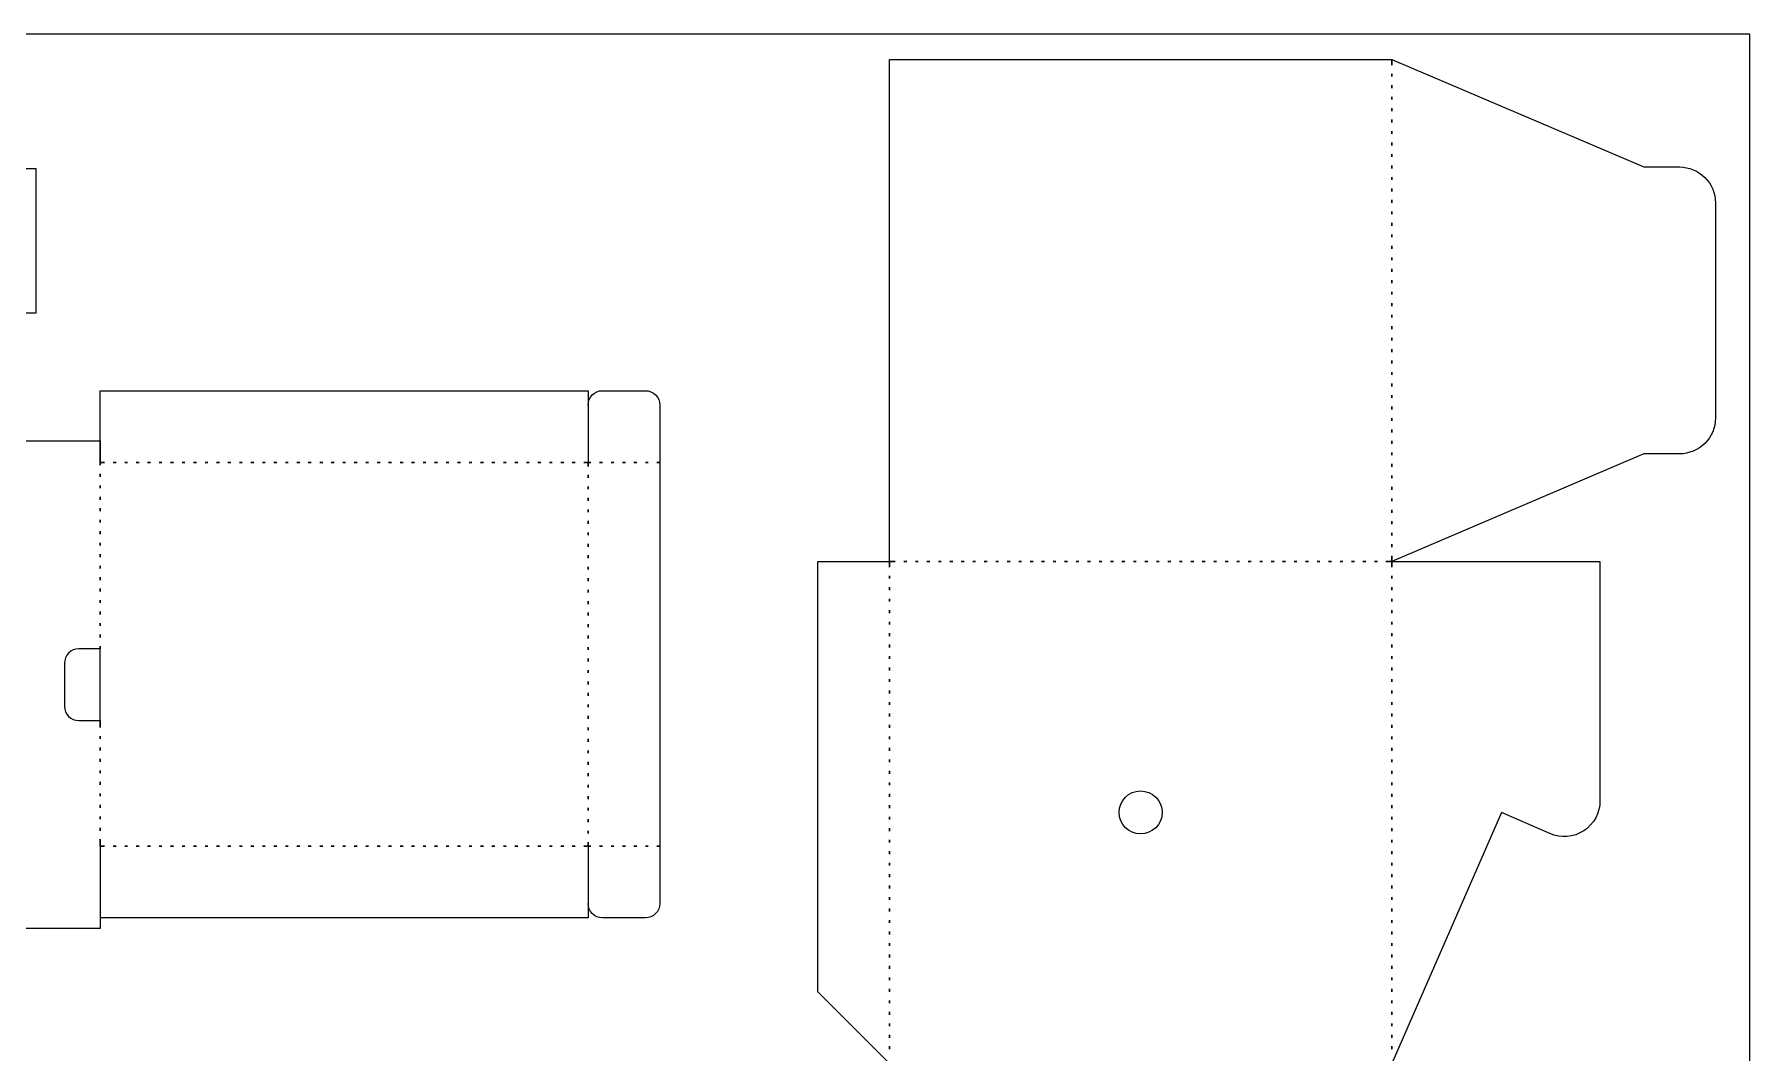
# Model space of a CAD drawing. Extents: x 0 to 420, y -297 to 0.
# Drawn here: x 180.9 to 420, y -142 to 0 of the extents above; entities that cross this region are included whole.
import ezdxf

# ---------------------------------------------------------------- set-up
doc = ezdxf.new("R2010")
doc.units = 0
for name, color, linetype in [('PIEGA_TRATTEGGIO', 9, 'CONTINUOUS'), ('TAGLI_INTERNI', 40, 'CONTINUOUS'), ('TAGLIO_ESTERNI', 35, 'CONTINUOUS')]:
    doc.layers.add(name, color=color, linetype=linetype)

msp = doc.modelspace()

# ---------------------------------------------------------------- linework, layer by layer
at = {"layer": 'PIEGA_TRATTEGGIO', "linetype": 'CONTINUOUS'}
for p, q in [((370.09, -4.3), (370.09, -3.5)), ((370.09, -5.9), (370.09, -5.5)), ((370.09, -7.5), (370.09, -7.1)), ((370.09, -9.1), (370.09, -8.7)), ((370.09, -10.7), (370.09, -10.3)), ((370.09, -12.3), (370.09, -11.9)), ((370.09, -13.9), (370.09, -13.5)), ((370.09, -15.5), (370.09, -15.1)), ((370.09, -17.1), (370.09, -16.7)), ((370.09, -18.7), (370.09, -18.3)), ((370.09, -20.3), (370.09, -19.9)), ((370.09, -21.9), (370.09, -21.5)), ((370.09, -23.5), (370.09, -23.1)), ((370.09, -25.1), (370.09, -24.7)), ((370.09, -26.7), (370.09, -26.3)), ((370.09, -28.3), (370.09, -27.9)), ((370.09, -29.9), (370.09, -29.5)), ((370.09, -31.5), (370.09, -31.1)), ((370.09, -33.1), (370.09, -32.7)), ((370.09, -34.7), (370.09, -34.3)), ((370.09, -36.3), (370.09, -35.9)), ((370.09, -37.9), (370.09, -37.5)), ((370.09, -39.5), (370.09, -39.1)), ((370.09, -41.1), (370.09, -40.7)), ((370.09, -42.7), (370.09, -42.3)), ((370.09, -44.3), (370.09, -43.9)), ((370.09, -45.9), (370.09, -45.5)), ((370.09, -47.5), (370.09, -47.1)), ((370.09, -49.1), (370.09, -48.7)), ((370.09, -50.7), (370.09, -50.3)), ((370.09, -52.3), (370.09, -51.9)), ((370.09, -53.9), (370.09, -53.5)), ((370.09, -55.5), (370.09, -55.1)), ((370.09, -57.1), (370.09, -56.7)), ((191.86, -59.69), (192.26, -59.69)), ((193.46, -59.69), (193.86, -59.69)), ((195.06, -59.69), (195.46, -59.69)), ((196.66, -59.69), (197.06, -59.69)), ((198.26, -59.69), (198.66, -59.69)), ((199.86, -59.69), (200.26, -59.69)), ((201.46, -59.69), (201.86, -59.69)), ((203.06, -59.69), (203.46, -59.69)), ((204.66, -59.69), (205.06, -59.69)), ((206.26, -59.69), (206.66, -59.69)), ((207.86, -59.69), (208.26, -59.69)), ((209.46, -59.69), (209.86, -59.69)), ((211.06, -59.69), (211.46, -59.69)), ((212.66, -59.69), (213.06, -59.69)), ((214.26, -59.69), (214.66, -59.69)), ((215.86, -59.69), (216.26, -59.69)), ((217.46, -59.69), (217.86, -59.69)), ((219.06, -59.69), (219.46, -59.69)), ((220.66, -59.69), (221.06, -59.69)), ((222.26, -59.69), (222.66, -59.69)), ((223.86, -59.69), (224.26, -59.69)), ((225.46, -59.69), (225.86, -59.69)), ((227.06, -59.69), (227.46, -59.69)), ((228.66, -59.69), (229.06, -59.69)), ((230.26, -59.69), (230.66, -59.69)), ((231.86, -59.69), (232.26, -59.69)), ((233.46, -59.69), (233.86, -59.69)), ((235.06, -59.69), (235.46, -59.69)), ((236.66, -59.69), (237.06, -59.69)), ((238.26, -59.69), (238.66, -59.69)), ((239.86, -59.69), (240.26, -59.69)), ((241.46, -59.69), (241.86, -59.69)), ((243.06, -59.69), (243.46, -59.69)), ((244.66, -59.69), (245.06, -59.69)), ((246.26, -59.69), (246.66, -59.69)), ((247.86, -59.69), (248.26, -59.69)), ((249.46, -59.69), (249.86, -59.69)), ((251.06, -59.69), (251.46, -59.69)), ((252.66, -59.69), (253.06, -59.69)), ((254.26, -59.69), (254.66, -59.69)), ((255.86, -59.69), (256.26, -59.69)), ((258.06, -59.69), (258.46, -59.69)), ((259.66, -59.69), (260.06, -59.69)), ((261.26, -59.69), (261.66, -59.69)), ((262.86, -59.69), (263.26, -59.69)), ((264.46, -59.69), (264.86, -59.69)), ((266.06, -59.69), (266.46, -59.69)), ((267.66, -59.69), (268.06, -59.69)), ((370.09, -58.7), (370.09, -58.3)), ((190.06, -61.69), (190.06, -61.29)), ((258.06, -61.44), (258.06, -61.84)), ((370.09, -60.3), (370.09, -59.9)), ((370.09, -61.9), (370.09, -61.5)), ((190.06, -63.29), (190.06, -62.89)), ((190.06, -64.89), (190.06, -64.49)), ((258.06, -63.04), (258.06, -63.44)), ((370.09, -63.5), (370.09, -63.1)), ((190.06, -66.49), (190.06, -66.09)), ((258.06, -64.64), (258.06, -65.04)), ((258.06, -66.24), (258.06, -66.64)), ((370.09, -65.1), (370.09, -64.7)), ((370.09, -66.7), (370.09, -66.3)), ((190.06, -68.09), (190.06, -67.69)), ((190.06, -69.69), (190.06, -69.29)), ((258.06, -67.84), (258.06, -68.24)), ((370.09, -68.3), (370.09, -67.9)), ((190.06, -71.29), (190.06, -70.89)), ((258.06, -69.44), (258.06, -69.84)), ((258.06, -71.04), (258.06, -71.44)), ((370.09, -69.9), (370.09, -69.5)), ((370.09, -71.5), (370.09, -71.1)), ((190.06, -72.89), (190.06, -72.49)), ((190.06, -74.49), (190.06, -74.09)), ((258.06, -72.64), (258.06, -73.04)), ((302.49, -73.5), (302.09, -73.5)), ((304.09, -73.5), (303.69, -73.5)), ((305.69, -73.5), (305.29, -73.5)), ((307.29, -73.5), (306.89, -73.5)), ((308.89, -73.5), (308.49, -73.5)), ((310.49, -73.5), (310.09, -73.5)), ((312.09, -73.5), (311.69, -73.5)), ((313.69, -73.5), (313.29, -73.5)), ((315.29, -73.5), (314.89, -73.5)), ((316.89, -73.5), (316.49, -73.5)), ((318.49, -73.5), (318.09, -73.5)), ((320.09, -73.5), (319.69, -73.5)), ((321.69, -73.5), (321.29, -73.5)), ((323.29, -73.5), (322.89, -73.5)), ((324.89, -73.5), (324.49, -73.5)), ((326.49, -73.5), (326.09, -73.5)), ((328.09, -73.5), (327.69, -73.5)), ((329.69, -73.5), (329.29, -73.5)), ((331.29, -73.5), (330.89, -73.5)), ((332.89, -73.5), (332.49, -73.5)), ((334.49, -73.5), (334.09, -73.5)), ((336.09, -73.5), (335.69, -73.5)), ((337.69, -73.5), (337.29, -73.5)), ((339.29, -73.5), (338.89, -73.5)), ((340.89, -73.5), (340.49, -73.5)), ((342.49, -73.5), (342.09, -73.5)), ((344.09, -73.5), (343.69, -73.5)), ((345.69, -73.5), (345.29, -73.5)), ((347.29, -73.5), (346.89, -73.5)), ((348.89, -73.5), (348.49, -73.5)), ((350.49, -73.5), (350.09, -73.5)), ((352.09, -73.5), (351.69, -73.5)), ((353.69, -73.5), (353.29, -73.5)), ((355.29, -73.5), (354.89, -73.5)), ((356.89, -73.5), (356.49, -73.5)), ((358.49, -73.5), (358.09, -73.5)), ((360.09, -73.5), (359.69, -73.5)), ((361.69, -73.5), (361.29, -73.5)), ((363.29, -73.5), (362.89, -73.5)), ((364.89, -73.5), (364.49, -73.5)), ((366.49, -73.5), (366.09, -73.5)), ((368.09, -73.5), (367.69, -73.5)), ((370.09, -73.5), (369.29, -73.5)), ((370.09, -74.3), (370.09, -72.7)), ((190.06, -76.09), (190.06, -75.69)), ((258.06, -74.24), (258.06, -74.64)), ((258.06, -75.84), (258.06, -76.24)), ((300.09, -75.5), (300.09, -75.9)), ((370.09, -75.9), (370.09, -75.5)), ((190.06, -77.69), (190.06, -77.29)), ((190.06, -79.29), (190.06, -78.89)), ((258.06, -77.44), (258.06, -77.84)), ((300.09, -77.1), (300.09, -77.5)), ((300.09, -78.7), (300.09, -79.1)), ((370.09, -77.5), (370.09, -77.1)), ((370.09, -79.1), (370.09, -78.7)), ((190.06, -80.89), (190.06, -80.49)), ((258.06, -79.04), (258.06, -79.44)), ((258.06, -80.64), (258.06, -81.04)), ((300.09, -80.3), (300.09, -80.7)), ((370.09, -80.7), (370.09, -80.3)), ((190.06, -82.49), (190.06, -82.09)), ((190.06, -84.09), (190.06, -83.69)), ((258.06, -82.24), (258.06, -82.64)), ((300.09, -81.9), (300.09, -82.3)), ((300.09, -83.5), (300.09, -83.9)), ((370.09, -82.3), (370.09, -81.9)), ((370.09, -83.9), (370.09, -83.5)), ((190.06, -85.69), (190.06, -85.29)), ((258.06, -83.84), (258.06, -84.24)), ((258.06, -85.44), (258.06, -85.84)), ((300.09, -85.1), (300.09, -85.5)), ((370.09, -85.5), (370.09, -85.1)), ((258.06, -87.04), (258.06, -87.44)), ((300.09, -86.7), (300.09, -87.1)), ((300.09, -88.3), (300.09, -88.7)), ((370.09, -87.1), (370.09, -86.7)), ((370.09, -88.7), (370.09, -88.3)), ((258.06, -88.64), (258.06, -89.04)), ((258.06, -90.24), (258.06, -90.64)), ((300.09, -89.9), (300.09, -90.3)), ((370.09, -90.3), (370.09, -89.9)), ((258.06, -91.84), (258.06, -92.24)), ((300.09, -91.5), (300.09, -91.9)), ((300.09, -93.1), (300.09, -93.5)), ((370.09, -91.9), (370.09, -91.5)), ((370.09, -93.5), (370.09, -93.1)), ((258.06, -93.44), (258.06, -93.84)), ((258.06, -95.04), (258.06, -95.44)), ((300.09, -94.7), (300.09, -95.1)), ((370.09, -95.1), (370.09, -94.7)), ((190.06, -98.24), (190.06, -97.84)), ((258.06, -96.64), (258.06, -97.04)), ((300.09, -96.3), (300.09, -96.7)), ((300.09, -97.9), (300.09, -98.3)), ((370.09, -96.7), (370.09, -96.3)), ((370.09, -98.3), (370.09, -97.9)), ((190.06, -99.84), (190.06, -99.44)), ((258.06, -98.24), (258.06, -98.64)), ((258.06, -99.84), (258.06, -100.24)), ((300.09, -99.5), (300.09, -99.9)), ((370.09, -99.9), (370.09, -99.5)), ((190.06, -101.44), (190.06, -101.04)), ((190.06, -103.04), (190.06, -102.64)), ((258.06, -101.44), (258.06, -101.84)), ((300.09, -101.1), (300.09, -101.5)), ((300.09, -102.7), (300.09, -103.1)), ((370.09, -101.5), (370.09, -101.1)), ((370.09, -103.1), (370.09, -102.7)), ((190.06, -104.64), (190.06, -104.24)), ((258.06, -103.04), (258.06, -103.44)), ((258.06, -104.64), (258.06, -105.04)), ((300.09, -104.3), (300.09, -104.7)), ((370.09, -104.7), (370.09, -104.3)), ((190.06, -106.24), (190.06, -105.84)), ((190.06, -107.84), (190.06, -107.44)), ((258.06, -106.24), (258.06, -106.64)), ((300.09, -105.9), (300.09, -106.3)), ((300.09, -107.5), (300.09, -107.9)), ((370.09, -106.3), (370.09, -105.9)), ((370.09, -107.9), (370.09, -107.5)), ((190.06, -109.44), (190.06, -109.04)), ((258.06, -107.84), (258.06, -108.24)), ((258.06, -109.44), (258.06, -109.84)), ((300.09, -109.1), (300.09, -109.5)), ((370.09, -109.5), (370.09, -109.1)), ((190.06, -111.04), (190.06, -110.64)), ((258.06, -111.04), (258.06, -111.44)), ((300.09, -110.7), (300.09, -111.1)), ((300.09, -112.3), (300.09, -112.7)), ((370.09, -111.1), (370.09, -110.7)), ((370.09, -112.7), (370.09, -112.3)), ((192.26, -113.19), (191.86, -113.19)), ((193.86, -113.19), (193.46, -113.19)), ((195.46, -113.19), (195.06, -113.19)), ((197.06, -113.19), (196.66, -113.19)), ((198.66, -113.19), (198.26, -113.19)), ((200.26, -113.19), (199.86, -113.19)), ((201.86, -113.19), (201.46, -113.19)), ((203.46, -113.19), (203.06, -113.19)), ((205.06, -113.19), (204.66, -113.19)), ((206.66, -113.19), (206.26, -113.19)), ((208.26, -113.19), (207.86, -113.19)), ((209.86, -113.19), (209.46, -113.19)), ((211.46, -113.19), (211.06, -113.19)), ((213.06, -113.19), (212.66, -113.19)), ((214.66, -113.19), (214.26, -113.19)), ((216.26, -113.19), (215.86, -113.19)), ((217.86, -113.19), (217.46, -113.19)), ((219.46, -113.19), (219.06, -113.19)), ((221.06, -113.19), (220.66, -113.19)), ((222.66, -113.19), (222.26, -113.19)), ((224.26, -113.19), (223.86, -113.19)), ((225.86, -113.19), (225.46, -113.19)), ((227.46, -113.19), (227.06, -113.19)), ((229.06, -113.19), (228.66, -113.19)), ((230.66, -113.19), (230.26, -113.19)), ((232.26, -113.19), (231.86, -113.19)), ((233.86, -113.19), (233.46, -113.19)), ((235.46, -113.19), (235.06, -113.19)), ((237.06, -113.19), (236.66, -113.19)), ((238.66, -113.19), (238.26, -113.19)), ((240.26, -113.19), (239.86, -113.19)), ((241.86, -113.19), (241.46, -113.19)), ((243.46, -113.19), (243.06, -113.19)), ((245.06, -113.19), (244.66, -113.19)), ((246.66, -113.19), (246.26, -113.19)), ((248.26, -113.19), (247.86, -113.19)), ((249.86, -113.19), (249.46, -113.19)), ((251.46, -113.19), (251.06, -113.19)), ((253.06, -113.19), (252.66, -113.19)), ((254.66, -113.19), (254.26, -113.19)), ((256.26, -113.19), (255.86, -113.19)), ((258.06, -113.19), (258.46, -113.19)), ((259.66, -113.19), (260.06, -113.19)), ((261.26, -113.19), (261.66, -113.19)), ((262.86, -113.19), (263.26, -113.19)), ((264.46, -113.19), (264.86, -113.19)), ((266.06, -113.19), (266.46, -113.19)), ((267.66, -113.19), (268.06, -113.19)), ((300.09, -113.9), (300.09, -114.3)), ((370.09, -114.3), (370.09, -113.9)), ((300.09, -115.5), (300.09, -115.9)), ((300.09, -117.1), (300.09, -117.5)), ((370.09, -115.9), (370.09, -115.5)), ((370.09, -117.5), (370.09, -117.1)), ((300.09, -118.7), (300.09, -119.1)), ((370.09, -119.1), (370.09, -118.7)), ((300.09, -120.3), (300.09, -120.7)), ((300.09, -121.9), (300.09, -122.3)), ((370.09, -120.7), (370.09, -120.3)), ((370.09, -122.3), (370.09, -121.9)), ((300.09, -123.5), (300.09, -123.9)), ((370.09, -123.9), (370.09, -123.5)), ((300.09, -125.1), (300.09, -125.5)), ((300.09, -126.7), (300.09, -127.1)), ((370.09, -125.5), (370.09, -125.1)), ((370.09, -127.1), (370.09, -126.7)), ((300.09, -128.3), (300.09, -128.7)), ((370.09, -128.7), (370.09, -128.3)), ((300.09, -129.9), (300.09, -130.3)), ((300.09, -131.5), (300.09, -131.9)), ((370.09, -130.3), (370.09, -129.9)), ((370.09, -131.9), (370.09, -131.5)), ((300.09, -133.1), (300.09, -133.5)), ((370.09, -133.5), (370.09, -133.1)), ((300.09, -134.7), (300.09, -135.1)), ((300.09, -136.3), (300.09, -136.7)), ((370.09, -135.1), (370.09, -134.7)), ((370.09, -136.7), (370.09, -136.3)), ((300.09, -137.9), (300.09, -138.3)), ((370.09, -138.3), (370.09, -137.9)), ((300.09, -139.5), (300.09, -139.9)), ((370.09, -139.9), (370.09, -139.5)), ((300.09, -141.1), (300.09, -141.5)), ((370.09, -141.5), (370.09, -141.1))]:
    msp.add_line(p, q, dxfattribs=at)
for points in [[(190.06, -59.69), (190.06, -60.09), (190.06, -59.69), (190.66, -59.69)], [(258.06, -59.69), (257.46, -59.69), (258.06, -59.69), (258.06, -60.24)], [(300.09, -73.5), (300.89, -73.5), (300.09, -73.5), (300.09, -74.3)], [(190.06, -113.19), (190.66, -113.19), (190.06, -113.19), (190.06, -112.24)], [(258.06, -113.19), (258.06, -112.64), (258.06, -113.19), (257.46, -113.19)]]:
    msp.add_lwpolyline(points, close=True, dxfattribs=at)
for points in [[(190.06, -60.09), (190.06, -59.69), (190.66, -59.69)], [(257.46, -59.69), (258.06, -59.69), (258.06, -60.24)], [(300.89, -73.5), (300.09, -73.5), (300.09, -74.3)], [(190.66, -113.19), (190.06, -113.19), (190.06, -112.24)], [(258.06, -112.64), (258.06, -113.19), (257.46, -113.19)]]:
    msp.add_lwpolyline(points, dxfattribs=at)
for points in [[(370.09, -4.3, 0), (370.09, -3.5, 0)], [(370.09, -5.9, 0), (370.09, -5.5, 0)], [(370.09, -7.5, 0), (370.09, -7.1, 0)], [(370.09, -9.1, 0), (370.09, -8.7, 0)], [(370.09, -10.7, 0), (370.09, -10.3, 0)], [(370.09, -12.3, 0), (370.09, -11.9, 0)], [(370.09, -13.9, 0), (370.09, -13.5, 0)], [(370.09, -15.5, 0), (370.09, -15.1, 0)], [(370.09, -17.1, 0), (370.09, -16.7, 0)], [(370.09, -18.7, 0), (370.09, -18.3, 0)], [(370.09, -20.3, 0), (370.09, -19.9, 0)], [(370.09, -21.9, 0), (370.09, -21.5, 0)], [(370.09, -23.5, 0), (370.09, -23.1, 0)], [(370.09, -25.1, 0), (370.09, -24.7, 0)], [(370.09, -26.7, 0), (370.09, -26.3, 0)], [(370.09, -28.3, 0), (370.09, -27.9, 0)], [(370.09, -29.9, 0), (370.09, -29.5, 0)], [(370.09, -31.5, 0), (370.09, -31.1, 0)], [(370.09, -33.1, 0), (370.09, -32.7, 0)], [(370.09, -34.7, 0), (370.09, -34.3, 0)], [(370.09, -36.3, 0), (370.09, -35.9, 0)], [(370.09, -37.9, 0), (370.09, -37.5, 0)], [(370.09, -39.5, 0), (370.09, -39.1, 0)], [(370.09, -41.1, 0), (370.09, -40.7, 0)], [(370.09, -42.7, 0), (370.09, -42.3, 0)], [(370.09, -44.3, 0), (370.09, -43.9, 0)], [(370.09, -45.9, 0), (370.09, -45.5, 0)], [(370.09, -47.5, 0), (370.09, -47.1, 0)], [(370.09, -49.1, 0), (370.09, -48.7, 0)], [(370.09, -50.7, 0), (370.09, -50.3, 0)], [(370.09, -52.3, 0), (370.09, -51.9, 0)], [(370.09, -53.9, 0), (370.09, -53.5, 0)], [(370.09, -55.5, 0), (370.09, -55.1, 0)], [(370.09, -57.1, 0), (370.09, -56.7, 0)], [(191.86, -59.69, 0), (192.26, -59.69, 0)], [(193.46, -59.69, 0), (193.86, -59.69, 0)], [(195.06, -59.69, 0), (195.46, -59.69, 0)], [(196.66, -59.69, 0), (197.06, -59.69, 0)], [(198.26, -59.69, 0), (198.66, -59.69, 0)], [(199.86, -59.69, 0), (200.26, -59.69, 0)], [(201.46, -59.69, 0), (201.86, -59.69, 0)], [(203.06, -59.69, 0), (203.46, -59.69, 0)], [(204.66, -59.69, 0), (205.06, -59.69, 0)], [(206.26, -59.69, 0), (206.66, -59.69, 0)], [(207.86, -59.69, 0), (208.26, -59.69, 0)], [(209.46, -59.69, 0), (209.86, -59.69, 0)], [(211.06, -59.69, 0), (211.46, -59.69, 0)], [(212.66, -59.69, 0), (213.06, -59.69, 0)], [(214.26, -59.69, 0), (214.66, -59.69, 0)], [(215.86, -59.69, 0), (216.26, -59.69, 0)], [(217.46, -59.69, 0), (217.86, -59.69, 0)], [(219.06, -59.69, 0), (219.46, -59.69, 0)], [(220.66, -59.69, 0), (221.06, -59.69, 0)], [(222.26, -59.69, 0), (222.66, -59.69, 0)], [(223.86, -59.69, 0), (224.26, -59.69, 0)], [(225.46, -59.69, 0), (225.86, -59.69, 0)], [(227.06, -59.69, 0), (227.46, -59.69, 0)], [(228.66, -59.69, 0), (229.06, -59.69, 0)], [(230.26, -59.69, 0), (230.66, -59.69, 0)], [(231.86, -59.69, 0), (232.26, -59.69, 0)], [(233.46, -59.69, 0), (233.86, -59.69, 0)], [(235.06, -59.69, 0), (235.46, -59.69, 0)], [(236.66, -59.69, 0), (237.06, -59.69, 0)], [(238.26, -59.69, 0), (238.66, -59.69, 0)], [(239.86, -59.69, 0), (240.26, -59.69, 0)], [(241.46, -59.69, 0), (241.86, -59.69, 0)], [(243.06, -59.69, 0), (243.46, -59.69, 0)], [(244.66, -59.69, 0), (245.06, -59.69, 0)], [(246.26, -59.69, 0), (246.66, -59.69, 0)], [(247.86, -59.69, 0), (248.26, -59.69, 0)], [(249.46, -59.69, 0), (249.86, -59.69, 0)], [(251.06, -59.69, 0), (251.46, -59.69, 0)], [(252.66, -59.69, 0), (253.06, -59.69, 0)], [(254.26, -59.69, 0), (254.66, -59.69, 0)], [(255.86, -59.69, 0), (256.26, -59.69, 0)], [(258.06, -59.69, 0), (258.46, -59.69, 0)], [(259.66, -59.69, 0), (260.06, -59.69, 0)], [(261.26, -59.69, 0), (261.66, -59.69, 0)], [(262.86, -59.69, 0), (263.26, -59.69, 0)], [(264.46, -59.69, 0), (264.86, -59.69, 0)], [(266.06, -59.69, 0), (266.46, -59.69, 0)], [(267.66, -59.69, 0), (268.06, -59.69, 0)], [(370.09, -58.7, 0), (370.09, -58.3, 0)], [(190.06, -61.69, 0), (190.06, -61.29, 0)], [(258.06, -61.44, 0), (258.06, -61.84, 0)], [(370.09, -60.3, 0), (370.09, -59.9, 0)], [(370.09, -61.9, 0), (370.09, -61.5, 0)], [(190.06, -63.29, 0), (190.06, -62.89, 0)], [(190.06, -64.89, 0), (190.06, -64.49, 0)], [(258.06, -63.04, 0), (258.06, -63.44, 0)], [(370.09, -63.5, 0), (370.09, -63.1, 0)], [(190.06, -66.49, 0), (190.06, -66.09, 0)], [(258.06, -64.64, 0), (258.06, -65.04, 0)], [(258.06, -66.24, 0), (258.06, -66.64, 0)], [(370.09, -65.1, 0), (370.09, -64.7, 0)], [(370.09, -66.7, 0), (370.09, -66.3, 0)], [(190.06, -68.09, 0), (190.06, -67.69, 0)], [(190.06, -69.69, 0), (190.06, -69.29, 0)], [(258.06, -67.84, 0), (258.06, -68.24, 0)], [(370.09, -68.3, 0), (370.09, -67.9, 0)], [(190.06, -71.29, 0), (190.06, -70.89, 0)], [(258.06, -69.44, 0), (258.06, -69.84, 0)], [(258.06, -71.04, 0), (258.06, -71.44, 0)], [(370.09, -69.9, 0), (370.09, -69.5, 0)], [(370.09, -71.5, 0), (370.09, -71.1, 0)], [(190.06, -72.89, 0), (190.06, -72.49, 0)], [(190.06, -74.49, 0), (190.06, -74.09, 0)], [(258.06, -72.64, 0), (258.06, -73.04, 0)], [(302.49, -73.5, 0), (302.09, -73.5, 0)], [(304.09, -73.5, 0), (303.69, -73.5, 0)], [(305.69, -73.5, 0), (305.29, -73.5, 0)], [(307.29, -73.5, 0), (306.89, -73.5, 0)], [(308.89, -73.5, 0), (308.49, -73.5, 0)], [(310.49, -73.5, 0), (310.09, -73.5, 0)], [(312.09, -73.5, 0), (311.69, -73.5, 0)], [(313.69, -73.5, 0), (313.29, -73.5, 0)], [(315.29, -73.5, 0), (314.89, -73.5, 0)], [(316.89, -73.5, 0), (316.49, -73.5, 0)], [(318.49, -73.5, 0), (318.09, -73.5, 0)], [(320.09, -73.5, 0), (319.69, -73.5, 0)], [(321.69, -73.5, 0), (321.29, -73.5, 0)], [(323.29, -73.5, 0), (322.89, -73.5, 0)], [(324.89, -73.5, 0), (324.49, -73.5, 0)], [(326.49, -73.5, 0), (326.09, -73.5, 0)], [(328.09, -73.5, 0), (327.69, -73.5, 0)], [(329.69, -73.5, 0), (329.29, -73.5, 0)], [(331.29, -73.5, 0), (330.89, -73.5, 0)], [(332.89, -73.5, 0), (332.49, -73.5, 0)], [(334.49, -73.5, 0), (334.09, -73.5, 0)], [(336.09, -73.5, 0), (335.69, -73.5, 0)], [(337.69, -73.5, 0), (337.29, -73.5, 0)], [(339.29, -73.5, 0), (338.89, -73.5, 0)], [(340.89, -73.5, 0), (340.49, -73.5, 0)], [(342.49, -73.5, 0), (342.09, -73.5, 0)], [(344.09, -73.5, 0), (343.69, -73.5, 0)], [(345.69, -73.5, 0), (345.29, -73.5, 0)], [(347.29, -73.5, 0), (346.89, -73.5, 0)], [(348.89, -73.5, 0), (348.49, -73.5, 0)], [(350.49, -73.5, 0), (350.09, -73.5, 0)], [(352.09, -73.5, 0), (351.69, -73.5, 0)], [(353.69, -73.5, 0), (353.29, -73.5, 0)], [(355.29, -73.5, 0), (354.89, -73.5, 0)], [(356.89, -73.5, 0), (356.49, -73.5, 0)], [(358.49, -73.5, 0), (358.09, -73.5, 0)], [(360.09, -73.5, 0), (359.69, -73.5, 0)], [(361.69, -73.5, 0), (361.29, -73.5, 0)], [(363.29, -73.5, 0), (362.89, -73.5, 0)], [(364.89, -73.5, 0), (364.49, -73.5, 0)], [(366.49, -73.5, 0), (366.09, -73.5, 0)], [(368.09, -73.5, 0), (367.69, -73.5, 0)], [(370.09, -73.5, 0), (369.29, -73.5, 0)], [(370.09, -73.5, 0), (370.09, -74.3, 0), (370.09, -72.7, 0)], [(190.06, -76.09, 0), (190.06, -75.69, 0)], [(258.06, -74.24, 0), (258.06, -74.64, 0)], [(258.06, -75.84, 0), (258.06, -76.24, 0)], [(300.09, -75.5, 0), (300.09, -75.9, 0)], [(370.09, -75.9, 0), (370.09, -75.5, 0)], [(190.06, -77.69, 0), (190.06, -77.29, 0)], [(190.06, -79.29, 0), (190.06, -78.89, 0)], [(258.06, -77.44, 0), (258.06, -77.84, 0)], [(300.09, -77.1, 0), (300.09, -77.5, 0)], [(300.09, -78.7, 0), (300.09, -79.1, 0)], [(370.09, -77.5, 0), (370.09, -77.1, 0)], [(370.09, -79.1, 0), (370.09, -78.7, 0)], [(190.06, -80.89, 0), (190.06, -80.49, 0)], [(258.06, -79.04, 0), (258.06, -79.44, 0)], [(258.06, -80.64, 0), (258.06, -81.04, 0)], [(300.09, -80.3, 0), (300.09, -80.7, 0)], [(370.09, -80.7, 0), (370.09, -80.3, 0)], [(190.06, -82.49, 0), (190.06, -82.09, 0)], [(190.06, -84.09, 0), (190.06, -83.69, 0)], [(258.06, -82.24, 0), (258.06, -82.64, 0)], [(300.09, -81.9, 0), (300.09, -82.3, 0)], [(300.09, -83.5, 0), (300.09, -83.9, 0)], [(370.09, -82.3, 0), (370.09, -81.9, 0)], [(370.09, -83.9, 0), (370.09, -83.5, 0)], [(190.06, -85.69, 0), (190.06, -85.29, 0)], [(258.06, -83.84, 0), (258.06, -84.24, 0)], [(258.06, -85.44, 0), (258.06, -85.84, 0)], [(300.09, -85.1, 0), (300.09, -85.5, 0)], [(370.09, -85.5, 0), (370.09, -85.1, 0)], [(258.06, -87.04, 0), (258.06, -87.44, 0)], [(300.09, -86.7, 0), (300.09, -87.1, 0)], [(300.09, -88.3, 0), (300.09, -88.7, 0)], [(370.09, -87.1, 0), (370.09, -86.7, 0)], [(370.09, -88.7, 0), (370.09, -88.3, 0)], [(258.06, -88.64, 0), (258.06, -89.04, 0)], [(258.06, -90.24, 0), (258.06, -90.64, 0)], [(300.09, -89.9, 0), (300.09, -90.3, 0)], [(370.09, -90.3, 0), (370.09, -89.9, 0)], [(258.06, -91.84, 0), (258.06, -92.24, 0)], [(300.09, -91.5, 0), (300.09, -91.9, 0)], [(300.09, -93.1, 0), (300.09, -93.5, 0)], [(370.09, -91.9, 0), (370.09, -91.5, 0)], [(370.09, -93.5, 0), (370.09, -93.1, 0)], [(258.06, -93.44, 0), (258.06, -93.84, 0)], [(258.06, -95.04, 0), (258.06, -95.44, 0)], [(300.09, -94.7, 0), (300.09, -95.1, 0)], [(370.09, -95.1, 0), (370.09, -94.7, 0)], [(190.06, -98.24, 0), (190.06, -97.84, 0)], [(258.06, -96.64, 0), (258.06, -97.04, 0)], [(300.09, -96.3, 0), (300.09, -96.7, 0)], [(300.09, -97.9, 0), (300.09, -98.3, 0)], [(370.09, -96.7, 0), (370.09, -96.3, 0)], [(370.09, -98.3, 0), (370.09, -97.9, 0)], [(190.06, -99.84, 0), (190.06, -99.44, 0)], [(258.06, -98.24, 0), (258.06, -98.64, 0)], [(258.06, -99.84, 0), (258.06, -100.24, 0)], [(300.09, -99.5, 0), (300.09, -99.9, 0)], [(370.09, -99.9, 0), (370.09, -99.5, 0)], [(190.06, -101.44, 0), (190.06, -101.04, 0)], [(190.06, -103.04, 0), (190.06, -102.64, 0)], [(258.06, -101.44, 0), (258.06, -101.84, 0)], [(300.09, -101.1, 0), (300.09, -101.5, 0)], [(300.09, -102.7, 0), (300.09, -103.1, 0)], [(370.09, -101.5, 0), (370.09, -101.1, 0)], [(370.09, -103.1, 0), (370.09, -102.7, 0)], [(190.06, -104.64, 0), (190.06, -104.24, 0)], [(258.06, -103.04, 0), (258.06, -103.44, 0)], [(258.06, -104.64, 0), (258.06, -105.04, 0)], [(300.09, -104.3, 0), (300.09, -104.7, 0)], [(370.09, -104.7, 0), (370.09, -104.3, 0)], [(190.06, -106.24, 0), (190.06, -105.84, 0)], [(190.06, -107.84, 0), (190.06, -107.44, 0)], [(258.06, -106.24, 0), (258.06, -106.64, 0)], [(300.09, -105.9, 0), (300.09, -106.3, 0)], [(300.09, -107.5, 0), (300.09, -107.9, 0)], [(370.09, -106.3, 0), (370.09, -105.9, 0)], [(370.09, -107.9, 0), (370.09, -107.5, 0)], [(190.06, -109.44, 0), (190.06, -109.04, 0)], [(258.06, -107.84, 0), (258.06, -108.24, 0)], [(258.06, -109.44, 0), (258.06, -109.84, 0)], [(300.09, -109.1, 0), (300.09, -109.5, 0)], [(370.09, -109.5, 0), (370.09, -109.1, 0)], [(190.06, -111.04, 0), (190.06, -110.64, 0)], [(258.06, -111.04, 0), (258.06, -111.44, 0)], [(300.09, -110.7, 0), (300.09, -111.1, 0)], [(300.09, -112.3, 0), (300.09, -112.7, 0)], [(370.09, -111.1, 0), (370.09, -110.7, 0)], [(370.09, -112.7, 0), (370.09, -112.3, 0)], [(192.26, -113.19, 0), (191.86, -113.19, 0)], [(193.86, -113.19, 0), (193.46, -113.19, 0)], [(195.46, -113.19, 0), (195.06, -113.19, 0)], [(197.06, -113.19, 0), (196.66, -113.19, 0)], [(198.66, -113.19, 0), (198.26, -113.19, 0)], [(200.26, -113.19, 0), (199.86, -113.19, 0)], [(201.86, -113.19, 0), (201.46, -113.19, 0)], [(203.46, -113.19, 0), (203.06, -113.19, 0)], [(205.06, -113.19, 0), (204.66, -113.19, 0)], [(206.66, -113.19, 0), (206.26, -113.19, 0)], [(208.26, -113.19, 0), (207.86, -113.19, 0)], [(209.86, -113.19, 0), (209.46, -113.19, 0)], [(211.46, -113.19, 0), (211.06, -113.19, 0)], [(213.06, -113.19, 0), (212.66, -113.19, 0)], [(214.66, -113.19, 0), (214.26, -113.19, 0)], [(216.26, -113.19, 0), (215.86, -113.19, 0)], [(217.86, -113.19, 0), (217.46, -113.19, 0)], [(219.46, -113.19, 0), (219.06, -113.19, 0)], [(221.06, -113.19, 0), (220.66, -113.19, 0)], [(222.66, -113.19, 0), (222.26, -113.19, 0)], [(224.26, -113.19, 0), (223.86, -113.19, 0)], [(225.86, -113.19, 0), (225.46, -113.19, 0)], [(227.46, -113.19, 0), (227.06, -113.19, 0)], [(229.06, -113.19, 0), (228.66, -113.19, 0)], [(230.66, -113.19, 0), (230.26, -113.19, 0)], [(232.26, -113.19, 0), (231.86, -113.19, 0)], [(233.86, -113.19, 0), (233.46, -113.19, 0)], [(235.46, -113.19, 0), (235.06, -113.19, 0)], [(237.06, -113.19, 0), (236.66, -113.19, 0)], [(238.66, -113.19, 0), (238.26, -113.19, 0)], [(240.26, -113.19, 0), (239.86, -113.19, 0)], [(241.86, -113.19, 0), (241.46, -113.19, 0)], [(243.46, -113.19, 0), (243.06, -113.19, 0)], [(245.06, -113.19, 0), (244.66, -113.19, 0)], [(246.66, -113.19, 0), (246.26, -113.19, 0)], [(248.26, -113.19, 0), (247.86, -113.19, 0)], [(249.86, -113.19, 0), (249.46, -113.19, 0)], [(251.46, -113.19, 0), (251.06, -113.19, 0)], [(253.06, -113.19, 0), (252.66, -113.19, 0)], [(254.66, -113.19, 0), (254.26, -113.19, 0)], [(256.26, -113.19, 0), (255.86, -113.19, 0)], [(258.06, -113.19, 0), (258.46, -113.19, 0)], [(259.66, -113.19, 0), (260.06, -113.19, 0)], [(261.26, -113.19, 0), (261.66, -113.19, 0)], [(262.86, -113.19, 0), (263.26, -113.19, 0)], [(264.46, -113.19, 0), (264.86, -113.19, 0)], [(266.06, -113.19, 0), (266.46, -113.19, 0)], [(267.66, -113.19, 0), (268.06, -113.19, 0)], [(300.09, -113.9, 0), (300.09, -114.3, 0)], [(370.09, -114.3, 0), (370.09, -113.9, 0)], [(300.09, -115.5, 0), (300.09, -115.9, 0)], [(300.09, -117.1, 0), (300.09, -117.5, 0)], [(370.09, -115.9, 0), (370.09, -115.5, 0)], [(370.09, -117.5, 0), (370.09, -117.1, 0)], [(300.09, -118.7, 0), (300.09, -119.1, 0)], [(370.09, -119.1, 0), (370.09, -118.7, 0)], [(300.09, -120.3, 0), (300.09, -120.7, 0)], [(300.09, -121.9, 0), (300.09, -122.3, 0)], [(370.09, -120.7, 0), (370.09, -120.3, 0)], [(370.09, -122.3, 0), (370.09, -121.9, 0)], [(300.09, -123.5, 0), (300.09, -123.9, 0)], [(370.09, -123.9, 0), (370.09, -123.5, 0)], [(300.09, -125.1, 0), (300.09, -125.5, 0)], [(300.09, -126.7, 0), (300.09, -127.1, 0)], [(370.09, -125.5, 0), (370.09, -125.1, 0)], [(370.09, -127.1, 0), (370.09, -126.7, 0)], [(300.09, -128.3, 0), (300.09, -128.7, 0)], [(370.09, -128.7, 0), (370.09, -128.3, 0)], [(300.09, -129.9, 0), (300.09, -130.3, 0)], [(300.09, -131.5, 0), (300.09, -131.9, 0)], [(370.09, -130.3, 0), (370.09, -129.9, 0)], [(370.09, -131.9, 0), (370.09, -131.5, 0)], [(300.09, -133.1, 0), (300.09, -133.5, 0)], [(370.09, -133.5, 0), (370.09, -133.1, 0)], [(300.09, -134.7, 0), (300.09, -135.1, 0)], [(300.09, -136.3, 0), (300.09, -136.7, 0)], [(370.09, -135.1, 0), (370.09, -134.7, 0)], [(370.09, -136.7, 0), (370.09, -136.3, 0)], [(300.09, -137.9, 0), (300.09, -138.3, 0)], [(370.09, -138.3, 0), (370.09, -137.9, 0)], [(300.09, -139.5, 0), (300.09, -139.9, 0)], [(370.09, -139.9, 0), (370.09, -139.5, 0)], [(300.09, -141.1, 0), (300.09, -141.5, 0)], [(370.09, -141.5, 0), (370.09, -141.1, 0)]]:
    msp.add_polyline3d(points, close=True, dxfattribs=at)
msp.add_polyline3d([(190.06, -96.64, 0), (190.06, -95.69, 0), (190.06, -96.64, 0), (190.06, -95.69, 0)], dxfattribs=at)
at = {"layer": 'TAGLI_INTERNI'}
msp.add_lwpolyline([(187.06, -85.69, 0.414214), (185.06, -87.69), (185.06, -93.69, 0.414214), (187.06, -95.69), (190.06, -95.69), (190.06, -85.69)], format="xyb", close=True, dxfattribs=at)
msp.add_circle((335.09, -108.5), 3, dxfattribs=at)
at = {"layer": 'TAGLIO_ESTERNI'}
msp.add_lwpolyline([(420, -297), (420, 0), (0, 0), (0, -297)], close=True, dxfattribs=at)
for points in [[(300.09, -143.5), (290.09, -133.5), (290.09, -73.5), (300.09, -73.5), (300.09, -3.5), (370.09, -3.5), (405.22, -18.5), (410.22, -18.5, -0.414214), (415.22, -23.5), (415.22, -53.5, -0.414214), (410.22, -58.5), (405.22, -58.5), (370.09, -73.5), (399.13, -73.5), (399.13, -106.86, -0.540723), (392.13, -111.45), (385.39, -108.5), (370.09, -143.5)], [(258.06, -51.69, -0.414214), (260.06, -49.69), (266.06, -49.69, -0.414214), (268.06, -51.69), (268.06, -121.19, -0.414214), (266.06, -123.19), (260.06, -123.19, -0.414214), (258.06, -121.19)]]:
    msp.add_lwpolyline(points, format="xyb", dxfattribs=at)
for points in [[(178.06, -18.69), (181.06, -18.69), (181.06, -38.89), (171.76, -38.89)], [(147.06, -56.69), (190.06, -56.69), (190.06, -59.69), (190.06, -49.69), (258.06, -49.69), (258.06, -59.69)], [(190.06, -113.19), (190.06, -124.69), (147.06, -124.69)], [(258.06, -113.19), (258.06, -123.19), (190.06, -123.19)]]:
    msp.add_lwpolyline(points, dxfattribs=at)

doc.saveas('drawing.dxf')
